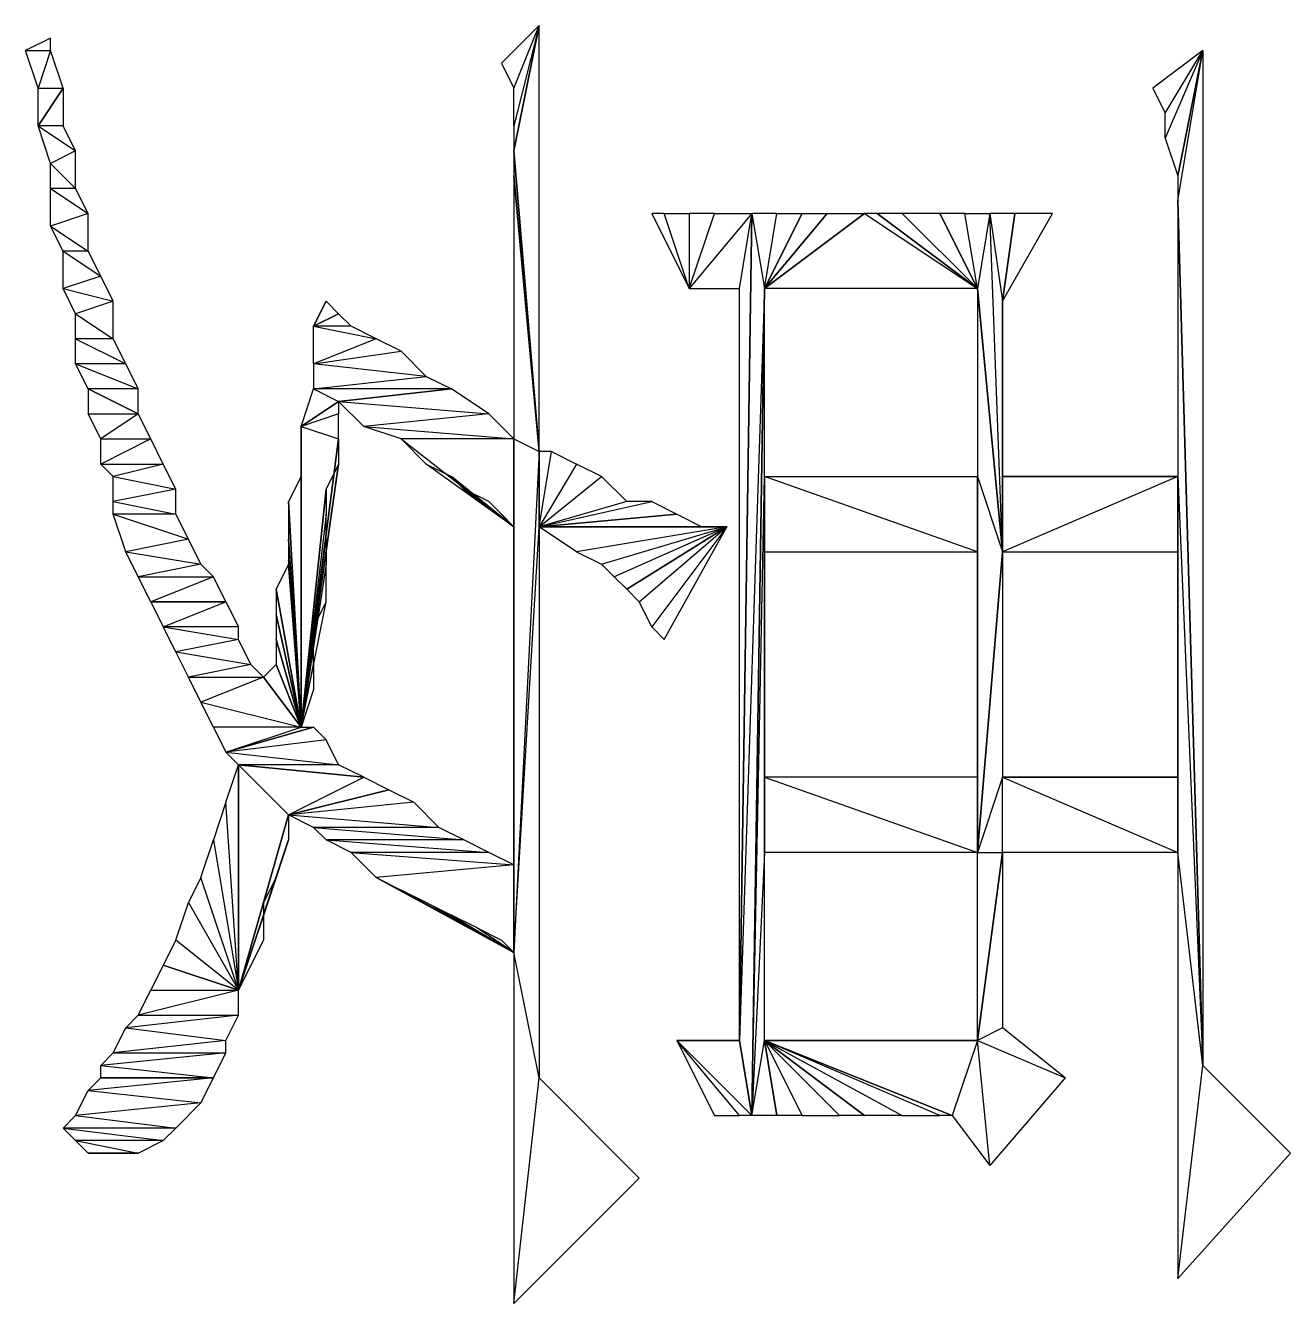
# Model space of a CAD drawing. Extents: x 0 to 7.8, y 0 to 11.
# Drawn here: x 2.0875 to 2.34, y 9.9625 to 10.2175 of the extents above; entities that cross this region are included whole.
import ezdxf

# ---------------------------------------------------------------- set-up
doc = ezdxf.new("R2010")
doc.units = 0
doc.header["$MEASUREMENT"] = 0
doc.linetypes.add('AUSGEZOGEN', pattern=[0])
doc.layers.get('0').update_dxf_attribs({"linetype": 'AUSGEZOGEN'})

msp = doc.modelspace()

# ---------------------------------------------------------------- linework, layer by layer
for points in [[(2.1825, 10.21), (2.185, 10.205), (2.185, 10.205), (2.19, 10.2175), (2.1825, 10.21)], [(2.185, 10.205), (2.19, 10.2175), (2.19, 10.2175), (2.185, 10.1975), (2.185, 10.205)], [(2.19, 10.2175), (2.185, 10.1975), (2.185, 10.1975), (2.185, 10.1925), (2.19, 10.2175), (2.19, 10.2175)], [(2.19, 10.2175), (2.185, 10.1925), (2.185, 10.1925), (2.19, 10.1325), (2.19, 10.2175), (2.19, 10.2175)], [(2.0925, 10.215), (2.0875, 10.2125), (2.0875, 10.2125), (2.0925, 10.2125), (2.0925, 10.215)], [(2.0875, 10.2125), (2.0925, 10.2125), (2.0925, 10.2125), (2.09, 10.205), (2.0875, 10.2125)], [(2.0925, 10.2125), (2.09, 10.205), (2.09, 10.205), (2.095, 10.205), (2.0925, 10.2125)], [(2.3125, 10.205), (2.315, 10.2), (2.315, 10.2), (2.3225, 10.2125), (2.3125, 10.205)], [(2.315, 10.2), (2.3225, 10.2125), (2.3225, 10.2125), (2.315, 10.195), (2.315, 10.2)], [(2.3225, 10.2125), (2.315, 10.195), (2.315, 10.195), (2.3175, 10.1875), (2.3225, 10.2125), (2.3225, 10.2125)], [(2.3175, 10.1875), (2.3175, 10.1825), (2.3175, 10.1825), (2.3225, 10.2125), (2.3175, 10.1875)], [(2.3175, 10.1825), (2.3225, 10.2125), (2.3225, 10.2125), (2.3225, 10.01), (2.3175, 10.1825), (2.3175, 10.1825)], [(2.095, 10.205), (2.095, 10.1975), (2.095, 10.1975), (2.09, 10.1975), (2.095, 10.205)], [(2.09, 10.205), (2.095, 10.205), (2.095, 10.205), (2.09, 10.1975), (2.09, 10.205), (2.09, 10.205)], [(2.095, 10.1975), (2.09, 10.1975), (2.09, 10.1975), (2.0975, 10.1925), (2.095, 10.1975)], [(2.09, 10.1975), (2.0975, 10.1925), (2.0975, 10.1925), (2.0925, 10.19), (2.09, 10.1975)], [(2.0975, 10.1925), (2.0925, 10.19), (2.0925, 10.19), (2.0975, 10.185), (2.0975, 10.1925)], [(2.185, 10.1925), (2.185, 10.1875), (2.185, 10.1875), (2.19, 10.1325), (2.185, 10.1925)], [(2.0925, 10.19), (2.0975, 10.185), (2.0975, 10.185), (2.0925, 10.185), (2.0925, 10.19)], [(2.185, 10.1875), (2.185, 10.135), (2.185, 10.135), (2.19, 10.1325), (2.185, 10.1875)], [(2.185, 10.1875), (2.19, 10.1325), (2.19, 10.1325), (2.185, 10.1875), (2.185, 10.1875), (2.185, 10.1875)], [(2.0975, 10.185), (2.0925, 10.185), (2.0925, 10.185), (2.1, 10.18), (2.0975, 10.185)], [(2.0925, 10.185), (2.1, 10.18), (2.1, 10.18), (2.0925, 10.1775), (2.0925, 10.185)], [(2.3175, 10.1275), (2.3225, 10.01), (2.3225, 10.01), (2.3175, 10.1825), (2.3175, 10.1275)], [(2.3225, 10.01), (2.3175, 10.1825), (2.3175, 10.1825), (2.3175, 10.1825), (2.3225, 10.01), (2.3225, 10.01)], [(2.1, 10.18), (2.0925, 10.1775), (2.0925, 10.1775), (2.1, 10.1725), (2.1, 10.18)], [(2.22, 10.165), (2.215, 10.18), (2.215, 10.18), (2.2125, 10.18), (2.22, 10.165), (2.22, 10.165)], [(2.22, 10.18), (2.22, 10.165), (2.22, 10.165), (2.215, 10.18), (2.22, 10.18)], [(2.22, 10.165), (2.23, 10.165), (2.23, 10.165), (2.2325, 10.18), (2.22, 10.165)], [(2.2325, 10.18), (2.22, 10.165), (2.22, 10.165), (2.225, 10.18), (2.2325, 10.18)], [(2.22, 10.165), (2.225, 10.18), (2.225, 10.18), (2.22, 10.18), (2.22, 10.165), (2.22, 10.165)], [(2.23, 10.165), (2.2325, 10.18), (2.2325, 10.18), (2.23, 10.015), (2.23, 10.165), (2.23, 10.165)], [(2.2325, 10.18), (2.235, 10.165), (2.235, 10.165), (2.23, 10.015), (2.2325, 10.18), (2.2325, 10.18)], [(2.235, 10.165), (2.2375, 10.18), (2.2375, 10.18), (2.2325, 10.18), (2.235, 10.165), (2.235, 10.165)], [(2.255, 10.18), (2.2775, 10.165), (2.2775, 10.165), (2.235, 10.165), (2.255, 10.18), (2.255, 10.18)], [(2.2475, 10.18), (2.255, 10.18), (2.255, 10.18), (2.235, 10.165), (2.2475, 10.18), (2.2475, 10.18)], [(2.2425, 10.18), (2.2475, 10.18), (2.2475, 10.18), (2.235, 10.165), (2.2425, 10.18), (2.2425, 10.18)], [(2.2425, 10.18), (2.235, 10.165), (2.235, 10.165), (2.2375, 10.18), (2.2425, 10.18)], [(2.2575, 10.18), (2.255, 10.18), (2.255, 10.18), (2.2775, 10.165), (2.2575, 10.18)], [(2.2625, 10.18), (2.2575, 10.18), (2.2575, 10.18), (2.2775, 10.165), (2.2625, 10.18), (2.2625, 10.18)], [(2.27, 10.18), (2.2625, 10.18), (2.2625, 10.18), (2.2775, 10.165), (2.27, 10.18), (2.27, 10.18)], [(2.27, 10.18), (2.2775, 10.165), (2.2775, 10.165), (2.275, 10.18), (2.27, 10.18)], [(2.2775, 10.165), (2.275, 10.18), (2.275, 10.18), (2.28, 10.18), (2.2775, 10.165), (2.2775, 10.165)], [(2.28, 10.18), (2.2775, 10.165), (2.2775, 10.165), (2.2825, 10.1125), (2.28, 10.18), (2.28, 10.18)], [(2.285, 10.18), (2.28, 10.18), (2.28, 10.18), (2.2825, 10.1625), (2.285, 10.18)], [(2.28, 10.18), (2.2825, 10.1625), (2.2825, 10.1625), (2.2825, 10.1125), (2.28, 10.18), (2.28, 10.18)], [(2.2925, 10.18), (2.285, 10.18), (2.285, 10.18), (2.2825, 10.1625), (2.2925, 10.18), (2.2925, 10.18)], [(2.0925, 10.1775), (2.1, 10.1725), (2.1, 10.1725), (2.095, 10.1725), (2.0925, 10.1775)], [(2.1, 10.1725), (2.095, 10.1725), (2.095, 10.1725), (2.1025, 10.1675), (2.1, 10.1725)], [(2.095, 10.1725), (2.1025, 10.1675), (2.1025, 10.1675), (2.095, 10.165), (2.095, 10.1725)], [(2.1025, 10.1675), (2.095, 10.165), (2.095, 10.165), (2.105, 10.1625), (2.1025, 10.1675)], [(2.095, 10.165), (2.105, 10.1625), (2.105, 10.1625), (2.0975, 10.16), (2.095, 10.165)], [(2.235, 10.165), (2.23, 10.015), (2.23, 10.015), (2.2325, 10), (2.235, 10.165), (2.235, 10.165)], [(2.2325, 10), (2.235, 10.1275), (2.235, 10.1275), (2.235, 10.165), (2.2325, 10), (2.2325, 10)], [(2.2775, 10.165), (2.2775, 10.1275), (2.2775, 10.1275), (2.2825, 10.1125), (2.2775, 10.165), (2.2775, 10.165)], [(2.105, 10.1625), (2.0975, 10.16), (2.0975, 10.16), (2.105, 10.155), (2.105, 10.1625)], [(2.15, 10.16), (2.145, 10.1575), (2.145, 10.1575), (2.1475, 10.1625), (2.15, 10.16)], [(2.145, 10.1575), (2.1475, 10.1625), (2.1475, 10.1625), (2.1475, 10.1625), (2.145, 10.1575), (2.145, 10.1575)], [(2.2825, 10.1625), (2.2825, 10.1275), (2.2825, 10.1275), (2.2825, 10.1275), (2.2825, 10.1625), (2.2825, 10.1625)], [(2.0975, 10.16), (2.105, 10.155), (2.105, 10.155), (2.0975, 10.155), (2.0975, 10.16)], [(2.15, 10.16), (2.1525, 10.1575), (2.1525, 10.1575), (2.145, 10.1575), (2.15, 10.16)], [(2.1525, 10.1575), (2.145, 10.1575), (2.145, 10.1575), (2.1575, 10.155), (2.1525, 10.1575)], [(2.145, 10.1575), (2.1575, 10.155), (2.1575, 10.155), (2.145, 10.15), (2.145, 10.1575), (2.145, 10.1575)], [(2.105, 10.155), (2.0975, 10.155), (2.0975, 10.155), (2.1075, 10.15), (2.105, 10.155)], [(2.0975, 10.155), (2.1075, 10.15), (2.1075, 10.15), (2.0975, 10.15), (2.0975, 10.155)], [(2.145, 10.15), (2.1625, 10.1525), (2.1625, 10.1525), (2.1575, 10.155), (2.145, 10.15), (2.145, 10.15)], [(2.1675, 10.1475), (2.145, 10.15), (2.145, 10.15), (2.1625, 10.1525), (2.1675, 10.1475)], [(2.1075, 10.15), (2.0975, 10.15), (2.0975, 10.15), (2.11, 10.145), (2.1075, 10.15)], [(2.0975, 10.15), (2.11, 10.145), (2.11, 10.145), (2.1, 10.145), (2.0975, 10.15)], [(2.145, 10.145), (2.1675, 10.1475), (2.1675, 10.1475), (2.145, 10.15), (2.145, 10.145)], [(2.1725, 10.145), (2.145, 10.145), (2.145, 10.145), (2.1675, 10.1475), (2.1725, 10.145)], [(2.1, 10.145), (2.1, 10.14), (2.1, 10.14), (2.11, 10.14), (2.1, 10.145)], [(2.11, 10.145), (2.1, 10.145), (2.1, 10.145), (2.11, 10.14), (2.11, 10.145), (2.11, 10.145)], [(2.145, 10.145), (2.15, 10.1425), (2.15, 10.1425), (2.1425, 10.1375), (2.145, 10.145), (2.145, 10.145)], [(2.1725, 10.145), (2.145, 10.145), (2.145, 10.145), (2.15, 10.1425), (2.1725, 10.145)], [(2.1725, 10.145), (2.15, 10.1425), (2.15, 10.1425), (2.18, 10.14), (2.1725, 10.145), (2.1725, 10.145)], [(2.15, 10.1425), (2.15, 10.14), (2.15, 10.14), (2.1425, 10.1375), (2.15, 10.1425), (2.15, 10.1425)], [(2.15, 10.1425), (2.18, 10.14), (2.18, 10.14), (2.155, 10.1375), (2.15, 10.1425), (2.15, 10.1425)], [(2.1, 10.14), (2.11, 10.14), (2.11, 10.14), (2.1025, 10.135), (2.1, 10.14)], [(2.11, 10.14), (2.1025, 10.135), (2.1025, 10.135), (2.1125, 10.135), (2.11, 10.14), (2.11, 10.14)], [(2.15, 10.14), (2.1425, 10.1375), (2.1425, 10.1375), (2.15, 10.135), (2.15, 10.14), (2.15, 10.14)], [(2.18, 10.14), (2.155, 10.1375), (2.155, 10.1375), (2.185, 10.135), (2.18, 10.14), (2.18, 10.14)], [(2.1425, 10.1375), (2.15, 10.135), (2.15, 10.135), (2.1425, 10.0775), (2.1425, 10.1375), (2.1425, 10.1375)], [(2.1425, 10.1375), (2.1425, 10.1325), (2.1425, 10.1325), (2.1425, 10.0775), (2.1425, 10.1375), (2.1425, 10.1375)], [(2.155, 10.1375), (2.185, 10.135), (2.185, 10.135), (2.1625, 10.135), (2.155, 10.1375), (2.155, 10.1375)], [(2.1025, 10.135), (2.1125, 10.135), (2.1125, 10.135), (2.1025, 10.13), (2.1025, 10.135)], [(2.1125, 10.135), (2.1025, 10.13), (2.1025, 10.13), (2.115, 10.13), (2.1125, 10.135), (2.1125, 10.135)], [(2.15, 10.135), (2.15, 10.13), (2.15, 10.13), (2.1425, 10.0775), (2.15, 10.135), (2.15, 10.135)], [(2.185, 10.1175), (2.1675, 10.13), (2.1675, 10.13), (2.1625, 10.135), (2.185, 10.1175), (2.185, 10.1175)], [(2.1625, 10.135), (2.185, 10.1175), (2.185, 10.1175), (2.185, 10.135), (2.1625, 10.135)], [(2.185, 10.1175), (2.185, 10.135), (2.185, 10.135), (2.185, 10.05), (2.185, 10.1175), (2.185, 10.1175)], [(2.185, 10.135), (2.185, 10.05), (2.185, 10.05), (2.185, 10.0325), (2.185, 10.135), (2.185, 10.135)], [(2.185, 10.135), (2.19, 10.1325), (2.19, 10.1325), (2.185, 10.0325), (2.185, 10.135), (2.185, 10.135)], [(2.1425, 10.1325), (2.1425, 10.1275), (2.1425, 10.1275), (2.1425, 10.0775), (2.1425, 10.1325), (2.1425, 10.1325)], [(2.185, 10.0325), (2.19, 10.1175), (2.19, 10.1175), (2.19, 10.1325), (2.185, 10.0325), (2.185, 10.0325)], [(2.1975, 10.13), (2.19, 10.1175), (2.19, 10.1175), (2.1925, 10.1325), (2.1975, 10.13)], [(2.19, 10.1175), (2.1925, 10.1325), (2.1925, 10.1325), (2.19, 10.1325), (2.19, 10.1175), (2.19, 10.1175)], [(2.1025, 10.13), (2.115, 10.13), (2.115, 10.13), (2.105, 10.1275), (2.1025, 10.13)], [(2.115, 10.13), (2.105, 10.1275), (2.105, 10.1275), (2.1175, 10.125), (2.115, 10.13), (2.115, 10.13)], [(2.15, 10.13), (2.1475, 10.125), (2.1475, 10.125), (2.1425, 10.0775), (2.15, 10.13), (2.15, 10.13)], [(2.1725, 10.1275), (2.185, 10.1175), (2.185, 10.1175), (2.1675, 10.13), (2.1725, 10.1275)], [(2.19, 10.1175), (2.2025, 10.1275), (2.2025, 10.1275), (2.1975, 10.13), (2.19, 10.1175), (2.19, 10.1175)], [(2.105, 10.1275), (2.1175, 10.125), (2.1175, 10.125), (2.105, 10.1225), (2.105, 10.1275)], [(2.1425, 10.1275), (2.14, 10.1225), (2.14, 10.1225), (2.1425, 10.0775), (2.1425, 10.1275), (2.1425, 10.1275)], [(2.1725, 10.1275), (2.175, 10.125), (2.175, 10.125), (2.185, 10.1175), (2.1725, 10.1275), (2.1725, 10.1275)], [(2.2075, 10.1225), (2.19, 10.1175), (2.19, 10.1175), (2.2025, 10.1275), (2.2075, 10.1225)], [(2.235, 10.0525), (2.2325, 10), (2.2325, 10), (2.235, 10.1275), (2.235, 10.0525)], [(2.235, 10.1125), (2.2775, 10.1125), (2.2775, 10.1125), (2.235, 10.1275), (2.235, 10.1125)], [(2.2775, 10.1125), (2.235, 10.1275), (2.235, 10.1275), (2.2775, 10.1275), (2.2775, 10.1125), (2.2775, 10.1125)], [(2.235, 10.0525), (2.235, 10.1125), (2.235, 10.1125), (2.235, 10.1275), (2.235, 10.0525), (2.235, 10.0525)], [(2.2775, 10.1275), (2.2775, 10.1125), (2.2775, 10.1125), (2.2775, 10.0675), (2.2775, 10.1275), (2.2775, 10.1275)], [(2.2775, 10.1275), (2.2775, 10.0675), (2.2775, 10.0675), (2.2775, 10.0525), (2.2775, 10.1275), (2.2775, 10.1275)], [(2.2775, 10.1275), (2.2825, 10.1125), (2.2825, 10.1125), (2.2775, 10.0525), (2.2775, 10.1275), (2.2775, 10.1275)], [(2.2825, 10.1125), (2.3175, 10.1125), (2.3175, 10.1125), (2.3175, 10.1275), (2.2825, 10.1125)], [(2.3175, 10.1275), (2.2825, 10.1275), (2.2825, 10.1275), (2.3175, 10.1275), (2.3175, 10.1275)], [(2.2825, 10.1275), (2.3175, 10.1275), (2.3175, 10.1275), (2.2825, 10.1125), (2.2825, 10.1275), (2.2825, 10.1275)], [(2.3175, 10.1125), (2.3175, 10.1275), (2.3175, 10.1275), (2.3175, 10.0675), (2.3175, 10.1125), (2.3175, 10.1125)], [(2.3175, 10.1275), (2.3175, 10.0675), (2.3175, 10.0675), (2.3175, 10.0525), (2.3175, 10.1275), (2.3175, 10.1275)], [(2.3225, 10.01), (2.3175, 10.0525), (2.3175, 10.0525), (2.3175, 10.1275), (2.3225, 10.01), (2.3225, 10.01)], [(2.1175, 10.125), (2.105, 10.1225), (2.105, 10.1225), (2.1175, 10.12), (2.1175, 10.125)], [(2.1475, 10.125), (2.1475, 10.12), (2.1475, 10.12), (2.1425, 10.0775), (2.1475, 10.125), (2.1475, 10.125)], [(2.185, 10.1175), (2.18, 10.1225), (2.18, 10.1225), (2.175, 10.125), (2.185, 10.1175), (2.185, 10.1175)], [(2.105, 10.1225), (2.1175, 10.12), (2.1175, 10.12), (2.105, 10.12), (2.105, 10.1225), (2.105, 10.1225)], [(2.14, 10.1225), (2.14, 10.115), (2.14, 10.115), (2.1425, 10.0775), (2.14, 10.1225), (2.14, 10.1225)], [(2.1825, 10.12), (2.185, 10.1175), (2.185, 10.1175), (2.18, 10.1225), (2.1825, 10.12)], [(2.2175, 10.12), (2.19, 10.1175), (2.19, 10.1175), (2.2125, 10.1225), (2.2175, 10.12)], [(2.19, 10.1175), (2.2125, 10.1225), (2.2125, 10.1225), (2.2075, 10.1225), (2.19, 10.1175), (2.19, 10.1175)], [(2.1175, 10.12), (2.105, 10.12), (2.105, 10.12), (2.12, 10.115), (2.1175, 10.12)], [(2.105, 10.12), (2.12, 10.115), (2.12, 10.115), (2.1075, 10.1125), (2.105, 10.12), (2.105, 10.12)], [(2.1425, 10.0775), (2.1475, 10.115), (2.1475, 10.115), (2.1475, 10.12), (2.1425, 10.0775), (2.1425, 10.0775)], [(2.2175, 10.12), (2.2225, 10.1175), (2.2225, 10.1175), (2.19, 10.1175), (2.2175, 10.12)], [(2.19, 10.0075), (2.185, 10.0325), (2.185, 10.0325), (2.19, 10.1175), (2.19, 10.0075)], [(2.2225, 10.1175), (2.19, 10.1175), (2.19, 10.1175), (2.2275, 10.1175), (2.2225, 10.1175)], [(2.19, 10.1175), (2.2275, 10.1175), (2.2275, 10.1175), (2.1975, 10.1125), (2.19, 10.1175), (2.19, 10.1175)], [(2.1975, 10.1125), (2.2025, 10.11), (2.2025, 10.11), (2.2275, 10.1175), (2.1975, 10.1125)], [(2.2025, 10.11), (2.2275, 10.1175), (2.2275, 10.1175), (2.205, 10.1075), (2.2025, 10.11)], [(2.2275, 10.1175), (2.205, 10.1075), (2.205, 10.1075), (2.2075, 10.105), (2.2275, 10.1175), (2.2275, 10.1175)], [(2.2075, 10.105), (2.21, 10.1025), (2.21, 10.1025), (2.2275, 10.1175), (2.2075, 10.105)], [(2.21, 10.1025), (2.2275, 10.1175), (2.2275, 10.1175), (2.2125, 10.0975), (2.21, 10.1025)], [(2.2275, 10.1175), (2.2125, 10.0975), (2.2125, 10.0975), (2.215, 10.095), (2.2275, 10.1175), (2.2275, 10.1175)], [(2.12, 10.115), (2.1075, 10.1125), (2.1075, 10.1125), (2.1225, 10.11), (2.12, 10.115)], [(2.14, 10.115), (2.14, 10.11), (2.14, 10.11), (2.1425, 10.0775), (2.14, 10.115), (2.14, 10.115)], [(2.1475, 10.11), (2.1425, 10.0775), (2.1425, 10.0775), (2.1475, 10.115), (2.1475, 10.11)], [(2.1075, 10.1125), (2.1225, 10.11), (2.1225, 10.11), (2.11, 10.1075), (2.1075, 10.1125)], [(2.235, 10.0675), (2.235, 10.0525), (2.235, 10.0525), (2.235, 10.1125), (2.235, 10.0675)], [(2.2825, 10.1125), (2.2825, 10.0675), (2.2825, 10.0675), (2.2775, 10.0525), (2.2825, 10.1125)], [(2.1225, 10.11), (2.11, 10.1075), (2.11, 10.1075), (2.125, 10.1075), (2.1225, 10.11), (2.1225, 10.11)], [(2.14, 10.11), (2.1375, 10.105), (2.1375, 10.105), (2.1425, 10.0775), (2.14, 10.11), (2.14, 10.11)], [(2.1425, 10.0775), (2.1475, 10.1025), (2.1475, 10.1025), (2.1475, 10.11), (2.1425, 10.0775), (2.1425, 10.0775)], [(2.11, 10.1075), (2.125, 10.1075), (2.125, 10.1075), (2.1125, 10.1025), (2.11, 10.1075)], [(2.125, 10.1075), (2.1125, 10.1025), (2.1125, 10.1025), (2.1275, 10.1025), (2.125, 10.1075), (2.125, 10.1075)], [(2.1375, 10.105), (2.1375, 10.1), (2.1375, 10.1), (2.1425, 10.0775), (2.1375, 10.105), (2.1375, 10.105)], [(2.115, 10.0975), (2.1275, 10.1025), (2.1275, 10.1025), (2.1125, 10.1025), (2.115, 10.0975), (2.115, 10.0975)], [(2.13, 10.0975), (2.115, 10.0975), (2.115, 10.0975), (2.1275, 10.1025), (2.13, 10.0975)], [(2.145, 10.0975), (2.1425, 10.0775), (2.1425, 10.0775), (2.1475, 10.1025), (2.145, 10.0975)], [(2.1375, 10.1), (2.1375, 10.095), (2.1375, 10.095), (2.1425, 10.0775), (2.1375, 10.1), (2.1375, 10.1)], [(2.13, 10.0975), (2.115, 10.0975), (2.115, 10.0975), (2.13, 10.095), (2.13, 10.0975)], [(2.115, 10.0975), (2.13, 10.095), (2.13, 10.095), (2.1175, 10.0925), (2.115, 10.0975), (2.115, 10.0975)], [(2.1425, 10.0775), (2.145, 10.09), (2.145, 10.09), (2.145, 10.0975), (2.1425, 10.0775), (2.1425, 10.0775)], [(2.13, 10.095), (2.1175, 10.0925), (2.1175, 10.0925), (2.1325, 10.09), (2.13, 10.095)], [(2.1375, 10.095), (2.1375, 10.09), (2.1375, 10.09), (2.1425, 10.0775), (2.1375, 10.095), (2.1375, 10.095)], [(2.1175, 10.0925), (2.1325, 10.09), (2.1325, 10.09), (2.12, 10.0875), (2.1175, 10.0925)], [(2.1325, 10.09), (2.12, 10.0875), (2.12, 10.0875), (2.135, 10.0875), (2.1325, 10.09), (2.1325, 10.09)], [(2.1375, 10.09), (2.135, 10.0875), (2.135, 10.0875), (2.1425, 10.0775), (2.1375, 10.09), (2.1375, 10.09)], [(2.145, 10.085), (2.1425, 10.0775), (2.1425, 10.0775), (2.145, 10.09), (2.145, 10.085)], [(2.12, 10.0875), (2.135, 10.0875), (2.135, 10.0875), (2.1225, 10.0825), (2.12, 10.0875)], [(2.135, 10.0875), (2.1225, 10.0825), (2.1225, 10.0825), (2.1425, 10.0775), (2.135, 10.0875), (2.135, 10.0875)], [(2.1425, 10.0775), (2.125, 10.0775), (2.125, 10.0775), (2.1225, 10.0825), (2.1425, 10.0775), (2.1425, 10.0775)], [(2.1275, 10.0725), (2.1425, 10.0775), (2.1425, 10.0775), (2.125, 10.0775), (2.1275, 10.0725)], [(2.145, 10.0775), (2.1475, 10.075), (2.1475, 10.075), (2.1275, 10.0725), (2.145, 10.0775)], [(2.145, 10.0775), (2.1275, 10.0725), (2.1275, 10.0725), (2.1425, 10.0775), (2.145, 10.0775)], [(2.1475, 10.075), (2.1275, 10.0725), (2.1275, 10.0725), (2.15, 10.07), (2.1475, 10.075)], [(2.1275, 10.0725), (2.15, 10.07), (2.15, 10.07), (2.13, 10.07), (2.1275, 10.0725)], [(2.13, 10.025), (2.1275, 10.0625), (2.1275, 10.0625), (2.13, 10.07), (2.13, 10.025), (2.13, 10.025)], [(2.14, 10.06), (2.155, 10.0675), (2.155, 10.0675), (2.13, 10.07), (2.14, 10.06), (2.14, 10.06)], [(2.13, 10.07), (2.14, 10.06), (2.14, 10.06), (2.13, 10.025), (2.13, 10.07), (2.13, 10.07)], [(2.15, 10.07), (2.13, 10.07), (2.13, 10.07), (2.155, 10.0675), (2.15, 10.07), (2.15, 10.07)], [(2.16, 10.065), (2.14, 10.06), (2.14, 10.06), (2.155, 10.0675), (2.16, 10.065)], [(2.2775, 10.0675), (2.235, 10.0675), (2.235, 10.0675), (2.2775, 10.0525), (2.2775, 10.0675)], [(2.235, 10.0675), (2.2775, 10.0525), (2.2775, 10.0525), (2.235, 10.0525), (2.235, 10.0675), (2.235, 10.0675)], [(2.2825, 10.0675), (2.2775, 10.0525), (2.2775, 10.0525), (2.2825, 10.0525), (2.2825, 10.0675)], [(2.2825, 10.0675), (2.3175, 10.0525), (2.3175, 10.0525), (2.2825, 10.0525), (2.2825, 10.0675), (2.2825, 10.0675)], [(2.2825, 10.0675), (2.3175, 10.0675), (2.3175, 10.0675), (2.2825, 10.0675), (2.2825, 10.0675)], [(2.3175, 10.0675), (2.2825, 10.0675), (2.2825, 10.0675), (2.3175, 10.0525), (2.3175, 10.0675), (2.3175, 10.0675)], [(2.16, 10.065), (2.165, 10.0625), (2.165, 10.0625), (2.14, 10.06), (2.16, 10.065)], [(2.125, 10.055), (2.13, 10.025), (2.13, 10.025), (2.1275, 10.0625), (2.125, 10.055)], [(2.165, 10.0625), (2.14, 10.06), (2.14, 10.06), (2.17, 10.0575), (2.165, 10.0625)], [(2.14, 10.06), (2.14, 10.055), (2.14, 10.055), (2.13, 10.025), (2.14, 10.06), (2.14, 10.06)], [(2.14, 10.06), (2.17, 10.0575), (2.17, 10.0575), (2.145, 10.0575), (2.14, 10.06), (2.14, 10.06)], [(2.17, 10.0575), (2.145, 10.0575), (2.145, 10.0575), (2.175, 10.055), (2.17, 10.0575)], [(2.145, 10.0575), (2.175, 10.055), (2.175, 10.055), (2.1475, 10.055), (2.145, 10.0575)], [(2.13, 10.025), (2.1225, 10.0475), (2.1225, 10.0475), (2.125, 10.055), (2.13, 10.025), (2.13, 10.025)], [(2.14, 10.055), (2.1375, 10.0475), (2.1375, 10.0475), (2.13, 10.025), (2.14, 10.055), (2.14, 10.055)], [(2.1475, 10.055), (2.18, 10.0525), (2.18, 10.0525), (2.1525, 10.0525), (2.1475, 10.055)], [(2.175, 10.055), (2.1475, 10.055), (2.1475, 10.055), (2.18, 10.0525), (2.175, 10.055), (2.175, 10.055)], [(2.18, 10.0525), (2.1525, 10.0525), (2.1525, 10.0525), (2.185, 10.05), (2.18, 10.0525)], [(2.1525, 10.0525), (2.185, 10.05), (2.185, 10.05), (2.1575, 10.0475), (2.1525, 10.0525)], [(2.2325, 10), (2.235, 10.015), (2.235, 10.015), (2.235, 10.0525), (2.2325, 10), (2.2325, 10)], [(2.2825, 10.0525), (2.2825, 10.0175), (2.2825, 10.0175), (2.2775, 10.015), (2.2825, 10.0525)], [(2.2775, 10.0525), (2.2825, 10.0525), (2.2825, 10.0525), (2.2775, 10.015), (2.2775, 10.0525), (2.2775, 10.0525)], [(2.3175, 9.9675), (2.3225, 10.01), (2.3225, 10.01), (2.3175, 10.0525), (2.3175, 9.9675)], [(2.185, 10.05), (2.1575, 10.0475), (2.1575, 10.0475), (2.185, 10.0325), (2.185, 10.05), (2.185, 10.05)], [(2.12, 10.0425), (2.13, 10.025), (2.13, 10.025), (2.1225, 10.0475), (2.12, 10.0425)], [(2.1375, 10.0475), (2.135, 10.0425), (2.135, 10.0425), (2.13, 10.025), (2.1375, 10.0475), (2.1375, 10.0475)], [(2.1575, 10.0475), (2.1625, 10.045), (2.1625, 10.045), (2.185, 10.0325), (2.1575, 10.0475), (2.1575, 10.0475)], [(2.185, 10.0325), (2.1675, 10.0425), (2.1675, 10.0425), (2.1625, 10.045), (2.185, 10.0325), (2.185, 10.0325)], [(2.13, 10.025), (2.1175, 10.035), (2.1175, 10.035), (2.12, 10.0425), (2.13, 10.025), (2.13, 10.025)], [(2.135, 10.0425), (2.135, 10.035), (2.135, 10.035), (2.13, 10.025), (2.135, 10.0425), (2.135, 10.0425)], [(2.1725, 10.04), (2.185, 10.0325), (2.185, 10.0325), (2.1675, 10.0425), (2.1725, 10.04)], [(2.185, 10.0325), (2.1775, 10.0375), (2.1775, 10.0375), (2.1725, 10.04), (2.185, 10.0325), (2.185, 10.0325)], [(2.1825, 10.035), (2.185, 10.0325), (2.185, 10.0325), (2.1775, 10.0375), (2.1825, 10.035)], [(2.115, 10.03), (2.13, 10.025), (2.13, 10.025), (2.1175, 10.035), (2.115, 10.03)], [(2.135, 10.035), (2.1325, 10.03), (2.1325, 10.03), (2.13, 10.025), (2.135, 10.035), (2.135, 10.035)], [(2.185, 9.9625), (2.19, 10.0075), (2.19, 10.0075), (2.185, 10.0325), (2.185, 9.9625)], [(2.115, 10.03), (2.1125, 10.025), (2.1125, 10.025), (2.13, 10.025), (2.115, 10.03)], [(2.1125, 10.025), (2.13, 10.025), (2.13, 10.025), (2.11, 10.02), (2.1125, 10.025)], [(2.13, 10.025), (2.11, 10.02), (2.11, 10.02), (2.13, 10.02), (2.13, 10.025)], [(2.11, 10.02), (2.13, 10.02), (2.13, 10.02), (2.1075, 10.0175), (2.11, 10.02)], [(2.13, 10.02), (2.1075, 10.0175), (2.1075, 10.0175), (2.1275, 10.015), (2.13, 10.02)], [(2.1075, 10.0175), (2.1275, 10.015), (2.1275, 10.015), (2.105, 10.0125), (2.1075, 10.0175)], [(2.2825, 10.0175), (2.2775, 10.015), (2.2775, 10.015), (2.295, 10.0075), (2.2825, 10.0175)], [(2.1275, 10.015), (2.105, 10.0125), (2.105, 10.0125), (2.1275, 10.0125), (2.1275, 10.015)], [(2.2325, 10), (2.23, 10), (2.23, 10), (2.2175, 10.015), (2.2325, 10)], [(2.23, 10), (2.2175, 10.015), (2.2175, 10.015), (2.225, 10), (2.23, 10), (2.23, 10)], [(2.2175, 10.015), (2.23, 10.015), (2.23, 10.015), (2.2175, 10.015), (2.2175, 10.015)], [(2.23, 10.015), (2.2175, 10.015), (2.2175, 10.015), (2.2325, 10), (2.23, 10.015), (2.23, 10.015)], [(2.2375, 10), (2.2325, 10), (2.2325, 10), (2.235, 10.015), (2.2375, 10)], [(2.2775, 10.015), (2.235, 10.015), (2.235, 10.015), (2.2775, 10.015), (2.2775, 10.015)], [(2.235, 10.015), (2.2775, 10.015), (2.2775, 10.015), (2.2725, 10), (2.235, 10.015), (2.235, 10.015)], [(2.2725, 10), (2.27, 10), (2.27, 10), (2.235, 10.015), (2.2725, 10)], [(2.27, 10), (2.235, 10.015), (2.235, 10.015), (2.2625, 10), (2.27, 10)], [(2.235, 10.015), (2.2625, 10), (2.2625, 10), (2.255, 10), (2.235, 10.015), (2.235, 10.015)], [(2.255, 10), (2.25, 10), (2.25, 10), (2.235, 10.015), (2.255, 10)], [(2.25, 10), (2.235, 10.015), (2.235, 10.015), (2.2425, 10), (2.25, 10)], [(2.235, 10.015), (2.2425, 10), (2.2425, 10), (2.2375, 10), (2.235, 10.015), (2.235, 10.015)], [(2.2775, 10.015), (2.2725, 10), (2.2725, 10), (2.28, 9.99), (2.2775, 10.015), (2.2775, 10.015)], [(2.2775, 10.015), (2.295, 10.0075), (2.295, 10.0075), (2.28, 9.99), (2.2775, 10.015), (2.2775, 10.015)], [(2.105, 10.0125), (2.1275, 10.0125), (2.1275, 10.0125), (2.1025, 10.01), (2.105, 10.0125)], [(2.1275, 10.0125), (2.1025, 10.01), (2.1025, 10.01), (2.125, 10.0075), (2.1275, 10.0125)], [(2.1025, 10.01), (2.125, 10.0075), (2.125, 10.0075), (2.1025, 10.0075), (2.1025, 10.01)], [(2.34, 9.9925), (2.3175, 9.9675), (2.3175, 9.9675), (2.3225, 10.01), (2.34, 9.9925)], [(2.1025, 10.0075), (2.125, 10.0075), (2.125, 10.0075), (2.1, 10.005), (2.1025, 10.0075)], [(2.125, 10.0075), (2.1, 10.005), (2.1, 10.005), (2.1225, 10.0025), (2.125, 10.0075)], [(2.125, 10.0075), (2.1025, 10.0075), (2.1025, 10.0075), (2.125, 10.0075), (2.125, 10.0075)], [(2.21, 9.9875), (2.185, 9.9625), (2.185, 9.9625), (2.19, 10.0075), (2.21, 9.9875)], [(2.1, 10.005), (2.1225, 10.0025), (2.1225, 10.0025), (2.0975, 10), (2.1, 10.005)], [(2.1225, 10.0025), (2.0975, 10), (2.0975, 10), (2.1175, 9.9975), (2.1225, 10.0025)], [(2.0975, 10), (2.1175, 9.9975), (2.1175, 9.9975), (2.095, 9.9975), (2.0975, 10)], [(2.1175, 9.9975), (2.095, 9.9975), (2.095, 9.9975), (2.115, 9.995), (2.1175, 9.9975)], [(2.095, 9.9975), (2.115, 9.995), (2.115, 9.995), (2.0975, 9.995), (2.095, 9.9975)], [(2.115, 9.995), (2.0975, 9.995), (2.0975, 9.995), (2.11, 9.9925), (2.115, 9.995)], [(2.0975, 9.995), (2.11, 9.9925), (2.11, 9.9925), (2.1, 9.9925), (2.0975, 9.995)], [(2.11, 9.9925), (2.1, 9.9925), (2.1, 9.9925), (2.105, 9.9925), (2.11, 9.9925), (2.11, 9.9925)]]:
    msp.add_lwpolyline(points)

doc.saveas('drawing.dxf')
